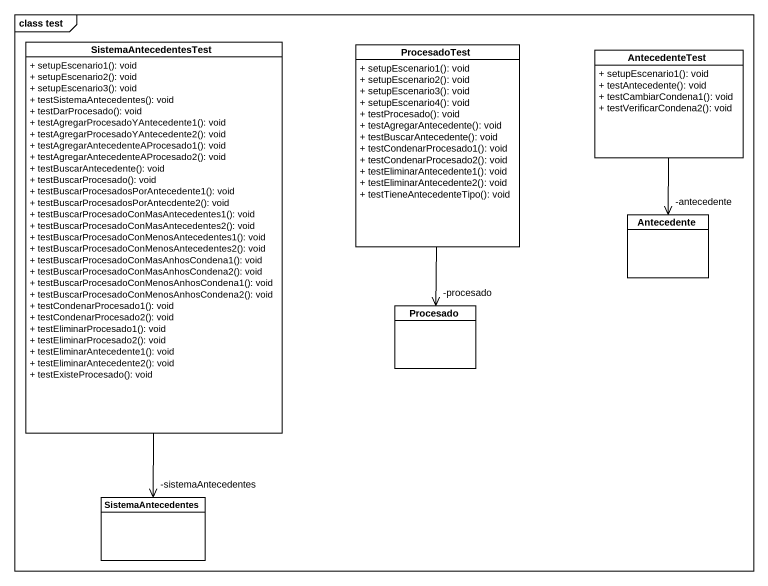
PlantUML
@startuml
mainframe class test
hide circle
hide empty members
skinparam classAttributeIconSize 0
class SistemaAntecedentesTest {
  + setupEscenario1(): void
  + setupEscenario2(): void
  + setupEscenario3(): void
  + testSistemaAntecedentes(): void
  + testDarProcesado(): void
  + testAgregarProcesadoYAntecedente1(): void
  + testAgregarProcesadoYAntecedente2(): void
  + testAgregarAntecedenteAProcesado1(): void
  + testAgregarAntecedenteAProcesado2(): void
  + testBuscarAntecedente(): void
  + testBuscarProcesado(): void
  + testBuscarProcesadosPorAntecedente1(): void
  + testBuscarProcesadosPorAntecdente2(): void
  + testBuscarProcesadoConMasAntecedentes1(): void
  + testBuscarProcesadoConMasAntecedentes2(): void
  + testBuscarProcesadoConMenosAntecedentes1(): void
  + testBuscarProcesadoConMenosAntecedentes2(): void
  + testBuscarProcesadoConMasAnhosCondena1(): void
  + testBuscarProcesadoConMasAnhosCondena2(): void
  + testBuscarProcesadoConMenosAnhosCondena1(): void
  + testBuscarProcesadoConMenosAnhosCondena2(): void
  + testCondenarProcesado1(): void
  + testCondenarProcesado2(): void
  + testEliminarProcesado1(): void
  + testEliminarProcesado2(): void
  + testEliminarAntecedente1(): void
  + testEliminarAntecedente2(): void
  + testExisteProcesado(): void
}
class ProcesadoTest {
  + setupEscenario1(): void
  + setupEscenario2(): void
  + setupEscenario3(): void
  + setupEscenario4(): void
  + testProcesado(): void
  + testAgregarAntecedente(): void
  + testBuscarAntecedente(): void
  + testCondenarProcesado1(): void
  + testCondenarProcesado2(): void
  + testEliminarAntecedente1(): void
  + testEliminarAntecedente2(): void
  + testTieneAntecedenteTipo(): void
}
class AntecedenteTest {
  + setupEscenario1(): void
  + testAntecedente(): void
  + testCambiarCondena1(): void
  + testVerificarCondena2(): void
}
class Antecedente
class Procesado
class SistemaAntecedentes
SistemaAntecedentesTest --> "-sistemaAntecedentes" SistemaAntecedentes
ProcesadoTest --> "-procesado" Procesado
AntecedenteTest --> "-antecedente" Antecedente
@enduml
